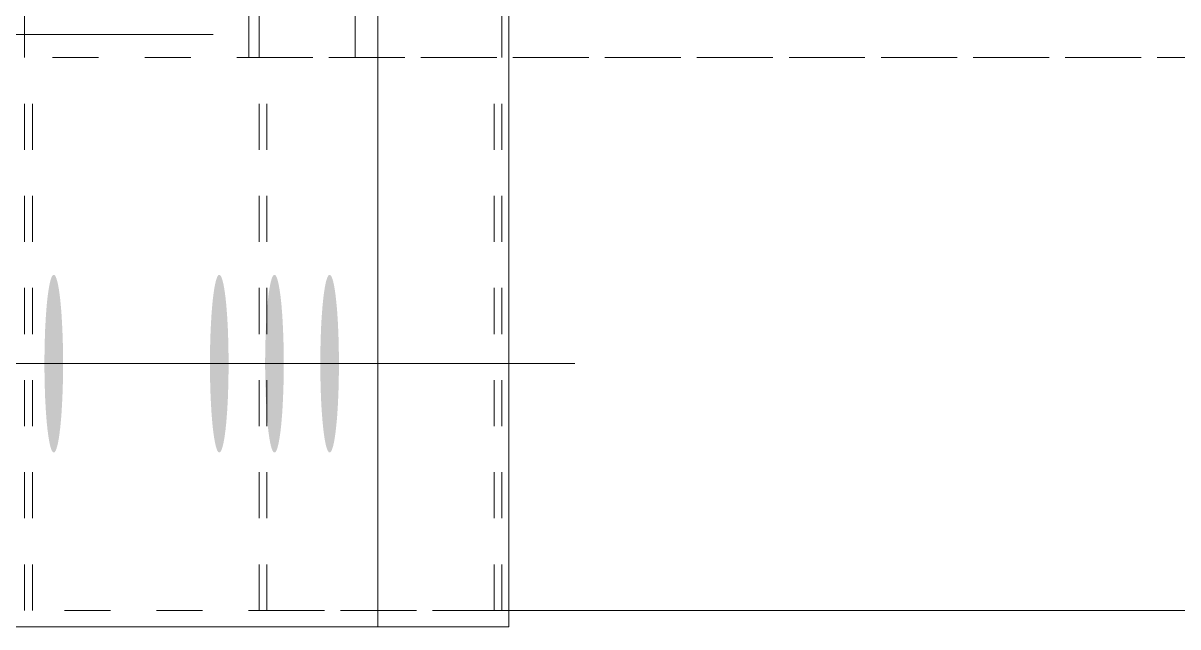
# Model space of a CAD drawing. Header units: millimetres. Extents: x 2 to 825, y 1 to 579.
# Drawn here: x 100.19 to 125.28, y 442.28 to 455.39 of the extents above; entities that cross this region are included whole.
import ezdxf

# ---------------------------------------------------------------- set-up
doc = ezdxf.new("R2010")
doc.units = ezdxf.units.MM
doc.linetypes.add('XKITLINE00', pattern=[0])
doc.linetypes.add('XKITLINE01', pattern=[4, 1, -1, 1, -1])
for name, color, linetype, lineweight in [('Bolt', 3, 'Continuous', 0), ('Dimensions', 7, 'Continuous', 0), ('Part', 2, 'Continuous', 0)]:
    doc.layers.add(name, color=color, linetype=linetype, lineweight=lineweight)

# ---------------------------------------------------------------- blocks, each defined once
blk = doc.blocks.new('*A35')
at = {"layer": 'Bolt'}
for points in [[(101.059, 447.952), (101.058, 447.904), (101.058, 447.857), (101.058, 447.81), (101.057, 447.763), (101.056, 447.716), (101.056, 447.669), (101.055, 447.623), (101.054, 447.576), (101.053, 447.53), (101.051, 447.485), (101.05, 447.439), (101.048, 447.394), (101.047, 447.349), (101.045, 447.305), (101.043, 447.261), (101.041, 447.217), (101.039, 447.174), (101.037, 447.132), (101.035, 447.09), (101.032, 447.048), (101.03, 447.007), (101.027, 446.967), (101.025, 446.927), (101.022, 446.888), (101.019, 446.85), (101.016, 446.812), (101.013, 446.775), (101.009, 446.739), (101.006, 446.704), (101.003, 446.669), (100.999, 446.635), (100.996, 446.602), (100.992, 446.57), (100.988, 446.539), (100.985, 446.508), (100.981, 446.479), (100.977, 446.45), (100.973, 446.422), (100.969, 446.395), (100.965, 446.37), (100.96, 446.345), (100.956, 446.321), (100.952, 446.298), (100.947, 446.276), (100.943, 446.255), (100.938, 446.236), (100.934, 446.217), (100.929, 446.2), (100.924, 446.183), (100.92, 446.168), (100.915, 446.153), (100.91, 446.14), (100.905, 446.128), (100.901, 446.117), (100.896, 446.107), (100.891, 446.099), (100.886, 446.091), (100.881, 446.085), (100.876, 446.08), (100.871, 446.076), (100.866, 446.073), (100.861, 446.071), (100.856, 446.07), (100.851, 446.071), (100.846, 446.073), (100.841, 446.076), (100.836, 446.08), (100.832, 446.085), (100.827, 446.091), (100.822, 446.099), (100.817, 446.107), (100.812, 446.117), (100.807, 446.128), (100.802, 446.14), (100.798, 446.153), (100.793, 446.168), (100.788, 446.183), (100.783, 446.2), (100.779, 446.217), (100.774, 446.236), (100.77, 446.255), (100.765, 446.276), (100.761, 446.298), (100.757, 446.321), (100.752, 446.345), (100.748, 446.37), (100.744, 446.395), (100.74, 446.422), (100.736, 446.45), (100.732, 446.479), (100.728, 446.508), (100.724, 446.539), (100.72, 446.57), (100.717, 446.602), (100.713, 446.635), (100.71, 446.669), (100.706, 446.704), (100.703, 446.739), (100.7, 446.775), (100.697, 446.812), (100.694, 446.85), (100.691, 446.888), (100.688, 446.927), (100.685, 446.967), (100.683, 447.007), (100.68, 447.048), (100.678, 447.09), (100.676, 447.132), (100.673, 447.174), (100.671, 447.217), (100.669, 447.261), (100.668, 447.305), (100.666, 447.349), (100.664, 447.394), (100.663, 447.439), (100.661, 447.485), (100.66, 447.53), (100.659, 447.576), (100.658, 447.623), (100.657, 447.669), (100.656, 447.716), (100.656, 447.763), (100.655, 447.81), (100.655, 447.857), (100.654, 447.904), (100.654, 447.952), (100.654, 447.999), (100.654, 448.046), (100.654, 448.094), (100.655, 448.141), (100.655, 448.188), (100.656, 448.235), (100.656, 448.282), (100.657, 448.329), (100.658, 448.375), (100.659, 448.421), (100.66, 448.467), (100.661, 448.513), (100.663, 448.559), (100.664, 448.604), (100.666, 448.649), (100.668, 448.693), (100.669, 448.737), (100.671, 448.78), (100.673, 448.823), (100.676, 448.866), (100.678, 448.908), (100.68, 448.949), (100.683, 448.99), (100.685, 449.031), (100.688, 449.07), (100.691, 449.109), (100.694, 449.148), (100.697, 449.185), (100.7, 449.222), (100.703, 449.259), (100.706, 449.294), (100.71, 449.329), (100.713, 449.363), (100.717, 449.396), (100.72, 449.428), (100.724, 449.459), (100.728, 449.49), (100.732, 449.519), (100.736, 449.548), (100.74, 449.576), (100.744, 449.602), (100.748, 449.628), (100.752, 449.653), (100.757, 449.677), (100.761, 449.7), (100.765, 449.722), (100.77, 449.742), (100.774, 449.762), (100.779, 449.781), (100.783, 449.798), (100.788, 449.815), (100.793, 449.83), (100.798, 449.844), (100.802, 449.858), (100.807, 449.87), (100.812, 449.881), (100.817, 449.89), (100.822, 449.899), (100.827, 449.907), (100.832, 449.913), (100.836, 449.918), (100.841, 449.922), (100.846, 449.925), (100.851, 449.927), (100.856, 449.927), (100.861, 449.927), (100.866, 449.925), (100.871, 449.922), (100.876, 449.918), (100.881, 449.913), (100.886, 449.907), (100.891, 449.899), (100.896, 449.89), (100.901, 449.881), (100.905, 449.87), (100.91, 449.858), (100.915, 449.844), (100.92, 449.83), (100.924, 449.815), (100.929, 449.798), (100.934, 449.781), (100.938, 449.762), (100.943, 449.742), (100.947, 449.722), (100.952, 449.7), (100.956, 449.677), (100.96, 449.653), (100.965, 449.628), (100.969, 449.602), (100.973, 449.576), (100.977, 449.548), (100.981, 449.519), (100.985, 449.49), (100.988, 449.459), (100.992, 449.428), (100.996, 449.396), (100.999, 449.363), (101.003, 449.329), (101.006, 449.294), (101.009, 449.259), (101.013, 449.222), (101.016, 449.185), (101.019, 449.148), (101.022, 449.109), (101.025, 449.07), (101.027, 449.031), (101.03, 448.99), (101.032, 448.949), (101.035, 448.908), (101.037, 448.866), (101.039, 448.823), (101.041, 448.78), (101.043, 448.737), (101.045, 448.693), (101.047, 448.649), (101.048, 448.604), (101.05, 448.559), (101.051, 448.513), (101.053, 448.467), (101.054, 448.421), (101.055, 448.375), (101.056, 448.329), (101.056, 448.282), (101.057, 448.235), (101.058, 448.188), (101.058, 448.141), (101.058, 448.094), (101.059, 448.046), (101.059, 447.999)], [(104.655, 447.952), (104.655, 447.904), (104.654, 447.857), (104.654, 447.81), (104.653, 447.763), (104.653, 447.716), (104.652, 447.669), (104.651, 447.623), (104.65, 447.576), (104.649, 447.53), (104.648, 447.485), (104.646, 447.439), (104.645, 447.394), (104.643, 447.349), (104.641, 447.305), (104.64, 447.261), (104.638, 447.217), (104.636, 447.174), (104.633, 447.132), (104.631, 447.09), (104.629, 447.048), (104.626, 447.007), (104.624, 446.967), (104.621, 446.927), (104.618, 446.888), (104.615, 446.85), (104.612, 446.812), (104.609, 446.775), (104.606, 446.739), (104.603, 446.704), (104.599, 446.669), (104.596, 446.635), (104.592, 446.602), (104.589, 446.57), (104.585, 446.539), (104.581, 446.508), (104.577, 446.479), (104.573, 446.45), (104.569, 446.422), (104.565, 446.395), (104.561, 446.37), (104.557, 446.345), (104.552, 446.321), (104.548, 446.298), (104.544, 446.276), (104.539, 446.255), (104.535, 446.236), (104.53, 446.217), (104.526, 446.2), (104.521, 446.183), (104.516, 446.168), (104.511, 446.153), (104.507, 446.14), (104.502, 446.128), (104.497, 446.117), (104.492, 446.107), (104.487, 446.099), (104.482, 446.091), (104.477, 446.085), (104.473, 446.08), (104.468, 446.076), (104.463, 446.073), (104.458, 446.071), (104.453, 446.07), (104.448, 446.071), (104.443, 446.073), (104.438, 446.076), (104.433, 446.08), (104.428, 446.085), (104.423, 446.091), (104.418, 446.099), (104.413, 446.107), (104.408, 446.117), (104.404, 446.128), (104.399, 446.14), (104.394, 446.153), (104.389, 446.168), (104.385, 446.183), (104.38, 446.2), (104.375, 446.217), (104.371, 446.236), (104.366, 446.255), (104.362, 446.276), (104.357, 446.298), (104.353, 446.321), (104.349, 446.345), (104.344, 446.37), (104.34, 446.395), (104.336, 446.422), (104.332, 446.45), (104.328, 446.479), (104.324, 446.508), (104.321, 446.539), (104.317, 446.57), (104.313, 446.602), (104.31, 446.635), (104.306, 446.669), (104.303, 446.704), (104.3, 446.739), (104.296, 446.775), (104.293, 446.812), (104.29, 446.85), (104.287, 446.888), (104.284, 446.927), (104.282, 446.967), (104.279, 447.007), (104.277, 447.048), (104.274, 447.09), (104.272, 447.132), (104.27, 447.174), (104.268, 447.217), (104.266, 447.261), (104.264, 447.305), (104.262, 447.349), (104.261, 447.394), (104.259, 447.439), (104.258, 447.485), (104.256, 447.53), (104.255, 447.576), (104.254, 447.623), (104.253, 447.669), (104.253, 447.716), (104.252, 447.763), (104.251, 447.81), (104.251, 447.857), (104.251, 447.904), (104.25, 447.952), (104.25, 447.999), (104.25, 448.046), (104.251, 448.094), (104.251, 448.141), (104.251, 448.188), (104.252, 448.235), (104.253, 448.282), (104.253, 448.329), (104.254, 448.375), (104.255, 448.421), (104.256, 448.467), (104.258, 448.513), (104.259, 448.559), (104.261, 448.604), (104.262, 448.649), (104.264, 448.693), (104.266, 448.737), (104.268, 448.78), (104.27, 448.823), (104.272, 448.866), (104.274, 448.908), (104.277, 448.949), (104.279, 448.99), (104.282, 449.031), (104.284, 449.07), (104.287, 449.109), (104.29, 449.148), (104.293, 449.185), (104.296, 449.222), (104.3, 449.259), (104.303, 449.294), (104.306, 449.329), (104.31, 449.363), (104.313, 449.396), (104.317, 449.428), (104.321, 449.459), (104.324, 449.49), (104.328, 449.519), (104.332, 449.548), (104.336, 449.576), (104.34, 449.602), (104.344, 449.628), (104.349, 449.653), (104.353, 449.677), (104.357, 449.7), (104.362, 449.722), (104.366, 449.742), (104.371, 449.762), (104.375, 449.781), (104.38, 449.798), (104.385, 449.815), (104.389, 449.83), (104.394, 449.844), (104.399, 449.858), (104.404, 449.87), (104.408, 449.881), (104.413, 449.89), (104.418, 449.899), (104.423, 449.907), (104.428, 449.913), (104.433, 449.918), (104.438, 449.922), (104.443, 449.925), (104.448, 449.927), (104.453, 449.927), (104.458, 449.927), (104.463, 449.925), (104.468, 449.922), (104.473, 449.918), (104.477, 449.913), (104.482, 449.907), (104.487, 449.899), (104.492, 449.89), (104.497, 449.881), (104.502, 449.87), (104.507, 449.858), (104.511, 449.844), (104.516, 449.83), (104.521, 449.815), (104.526, 449.798), (104.53, 449.781), (104.535, 449.762), (104.539, 449.742), (104.544, 449.722), (104.548, 449.7), (104.552, 449.677), (104.557, 449.653), (104.561, 449.628), (104.565, 449.602), (104.569, 449.576), (104.573, 449.548), (104.577, 449.519), (104.581, 449.49), (104.585, 449.459), (104.589, 449.428), (104.592, 449.396), (104.596, 449.363), (104.599, 449.329), (104.603, 449.294), (104.606, 449.259), (104.609, 449.222), (104.612, 449.185), (104.615, 449.148), (104.618, 449.109), (104.621, 449.07), (104.624, 449.031), (104.626, 448.99), (104.629, 448.949), (104.631, 448.908), (104.633, 448.866), (104.636, 448.823), (104.638, 448.78), (104.64, 448.737), (104.641, 448.693), (104.643, 448.649), (104.645, 448.604), (104.646, 448.559), (104.648, 448.513), (104.649, 448.467), (104.65, 448.421), (104.651, 448.375), (104.652, 448.329), (104.653, 448.282), (104.653, 448.235), (104.654, 448.188), (104.654, 448.141), (104.655, 448.094), (104.655, 448.046), (104.655, 447.999)], [(105.854, 447.952), (105.854, 447.904), (105.853, 447.857), (105.853, 447.81), (105.852, 447.763), (105.852, 447.716), (105.851, 447.669), (105.85, 447.623), (105.849, 447.576), (105.848, 447.53), (105.846, 447.485), (105.845, 447.439), (105.844, 447.394), (105.842, 447.349), (105.84, 447.305), (105.838, 447.261), (105.836, 447.217), (105.834, 447.174), (105.832, 447.132), (105.83, 447.09), (105.828, 447.048), (105.825, 447.007), (105.822, 446.967), (105.82, 446.927), (105.817, 446.888), (105.814, 446.85), (105.811, 446.812), (105.808, 446.775), (105.805, 446.739), (105.801, 446.704), (105.798, 446.669), (105.795, 446.635), (105.791, 446.602), (105.787, 446.57), (105.784, 446.539), (105.78, 446.508), (105.776, 446.479), (105.772, 446.45), (105.768, 446.422), (105.764, 446.395), (105.76, 446.37), (105.755, 446.345), (105.751, 446.321), (105.747, 446.298), (105.742, 446.276), (105.738, 446.255), (105.733, 446.236), (105.729, 446.217), (105.724, 446.2), (105.72, 446.183), (105.715, 446.168), (105.71, 446.153), (105.705, 446.14), (105.701, 446.128), (105.696, 446.117), (105.691, 446.107), (105.686, 446.099), (105.681, 446.091), (105.676, 446.085), (105.671, 446.08), (105.666, 446.076), (105.661, 446.073), (105.656, 446.071), (105.651, 446.07), (105.647, 446.071), (105.642, 446.073), (105.637, 446.076), (105.632, 446.08), (105.627, 446.085), (105.622, 446.091), (105.617, 446.099), (105.612, 446.107), (105.607, 446.117), (105.602, 446.128), (105.598, 446.14), (105.593, 446.153), (105.588, 446.168), (105.583, 446.183), (105.579, 446.2), (105.574, 446.217), (105.57, 446.236), (105.565, 446.255), (105.561, 446.276), (105.556, 446.298), (105.552, 446.321), (105.547, 446.345), (105.543, 446.37), (105.539, 446.395), (105.535, 446.422), (105.531, 446.45), (105.527, 446.479), (105.523, 446.508), (105.519, 446.539), (105.516, 446.57), (105.512, 446.602), (105.508, 446.635), (105.505, 446.669), (105.502, 446.704), (105.498, 446.739), (105.495, 446.775), (105.492, 446.812), (105.489, 446.85), (105.486, 446.888), (105.483, 446.927), (105.481, 446.967), (105.478, 447.007), (105.475, 447.048), (105.473, 447.09), (105.471, 447.132), (105.469, 447.174), (105.467, 447.217), (105.465, 447.261), (105.463, 447.305), (105.461, 447.349), (105.459, 447.394), (105.458, 447.439), (105.457, 447.485), (105.455, 447.53), (105.454, 447.576), (105.453, 447.623), (105.452, 447.669), (105.451, 447.716), (105.451, 447.763), (105.45, 447.81), (105.45, 447.857), (105.449, 447.904), (105.449, 447.952), (105.449, 447.999), (105.449, 448.046), (105.449, 448.094), (105.45, 448.141), (105.45, 448.188), (105.451, 448.235), (105.451, 448.282), (105.452, 448.329), (105.453, 448.375), (105.454, 448.421), (105.455, 448.467), (105.457, 448.513), (105.458, 448.559), (105.459, 448.604), (105.461, 448.649), (105.463, 448.693), (105.465, 448.737), (105.467, 448.78), (105.469, 448.823), (105.471, 448.866), (105.473, 448.908), (105.475, 448.949), (105.478, 448.99), (105.481, 449.031), (105.483, 449.07), (105.486, 449.109), (105.489, 449.148), (105.492, 449.185), (105.495, 449.222), (105.498, 449.259), (105.502, 449.294), (105.505, 449.329), (105.508, 449.363), (105.512, 449.396), (105.516, 449.428), (105.519, 449.459), (105.523, 449.49), (105.527, 449.519), (105.531, 449.548), (105.535, 449.576), (105.539, 449.602), (105.543, 449.628), (105.547, 449.653), (105.552, 449.677), (105.556, 449.7), (105.561, 449.722), (105.565, 449.742), (105.57, 449.762), (105.574, 449.781), (105.579, 449.798), (105.583, 449.815), (105.588, 449.83), (105.593, 449.844), (105.598, 449.858), (105.602, 449.87), (105.607, 449.881), (105.612, 449.89), (105.617, 449.899), (105.622, 449.907), (105.627, 449.913), (105.632, 449.918), (105.637, 449.922), (105.642, 449.925), (105.647, 449.927), (105.651, 449.927), (105.656, 449.927), (105.661, 449.925), (105.666, 449.922), (105.671, 449.918), (105.676, 449.913), (105.681, 449.907), (105.686, 449.899), (105.691, 449.89), (105.696, 449.881), (105.701, 449.87), (105.705, 449.858), (105.71, 449.844), (105.715, 449.83), (105.72, 449.815), (105.724, 449.798), (105.729, 449.781), (105.733, 449.762), (105.738, 449.742), (105.742, 449.722), (105.747, 449.7), (105.751, 449.677), (105.755, 449.653), (105.76, 449.628), (105.764, 449.602), (105.768, 449.576), (105.772, 449.548), (105.776, 449.519), (105.78, 449.49), (105.784, 449.459), (105.787, 449.428), (105.791, 449.396), (105.795, 449.363), (105.798, 449.329), (105.801, 449.294), (105.805, 449.259), (105.808, 449.222), (105.811, 449.185), (105.814, 449.148), (105.817, 449.109), (105.82, 449.07), (105.822, 449.031), (105.825, 448.99), (105.828, 448.949), (105.83, 448.908), (105.832, 448.866), (105.834, 448.823), (105.836, 448.78), (105.838, 448.737), (105.84, 448.693), (105.842, 448.649), (105.844, 448.604), (105.845, 448.559), (105.846, 448.513), (105.848, 448.467), (105.849, 448.421), (105.85, 448.375), (105.851, 448.329), (105.852, 448.282), (105.852, 448.235), (105.853, 448.188), (105.853, 448.141), (105.854, 448.094), (105.854, 448.046), (105.854, 447.999)], [(107.053, 447.952), (107.052, 447.904), (107.052, 447.857), (107.052, 447.81), (107.051, 447.763), (107.05, 447.716), (107.05, 447.669), (107.049, 447.623), (107.048, 447.576), (107.047, 447.53), (107.045, 447.485), (107.044, 447.439), (107.042, 447.394), (107.041, 447.349), (107.039, 447.305), (107.037, 447.261), (107.035, 447.217), (107.033, 447.174), (107.031, 447.132), (107.029, 447.09), (107.026, 447.048), (107.024, 447.007), (107.021, 446.967), (107.018, 446.927), (107.016, 446.888), (107.013, 446.85), (107.01, 446.812), (107.007, 446.775), (107.003, 446.739), (107, 446.704), (106.997, 446.669), (106.993, 446.635), (106.99, 446.602), (106.986, 446.57), (106.982, 446.539), (106.979, 446.508), (106.975, 446.479), (106.971, 446.45), (106.967, 446.422), (106.963, 446.395), (106.959, 446.37), (106.954, 446.345), (106.95, 446.321), (106.946, 446.298), (106.941, 446.276), (106.937, 446.255), (106.932, 446.236), (106.928, 446.217), (106.923, 446.2), (106.918, 446.183), (106.914, 446.168), (106.909, 446.153), (106.904, 446.14), (106.899, 446.128), (106.895, 446.117), (106.89, 446.107), (106.885, 446.099), (106.88, 446.091), (106.875, 446.085), (106.87, 446.08), (106.865, 446.076), (106.86, 446.073), (106.855, 446.071), (106.85, 446.07), (106.845, 446.071), (106.84, 446.073), (106.835, 446.076), (106.83, 446.08), (106.826, 446.085), (106.821, 446.091), (106.816, 446.099), (106.811, 446.107), (106.806, 446.117), (106.801, 446.128), (106.796, 446.14), (106.792, 446.153), (106.787, 446.168), (106.782, 446.183), (106.777, 446.2), (106.773, 446.217), (106.768, 446.236), (106.764, 446.255), (106.759, 446.276), (106.755, 446.298), (106.751, 446.321), (106.746, 446.345), (106.742, 446.37), (106.738, 446.395), (106.734, 446.422), (106.73, 446.45), (106.726, 446.479), (106.722, 446.508), (106.718, 446.539), (106.714, 446.57), (106.711, 446.602), (106.707, 446.635), (106.704, 446.669), (106.7, 446.704), (106.697, 446.739), (106.694, 446.775), (106.691, 446.812), (106.688, 446.85), (106.685, 446.888), (106.682, 446.927), (106.679, 446.967), (106.677, 447.007), (106.674, 447.048), (106.672, 447.09), (106.67, 447.132), (106.667, 447.174), (106.665, 447.217), (106.663, 447.261), (106.662, 447.305), (106.66, 447.349), (106.658, 447.394), (106.657, 447.439), (106.655, 447.485), (106.654, 447.53), (106.653, 447.576), (106.652, 447.623), (106.651, 447.669), (106.65, 447.716), (106.65, 447.763), (106.649, 447.81), (106.649, 447.857), (106.648, 447.904), (106.648, 447.952), (106.648, 447.999), (106.648, 448.046), (106.648, 448.094), (106.649, 448.141), (106.649, 448.188), (106.65, 448.235), (106.65, 448.282), (106.651, 448.329), (106.652, 448.375), (106.653, 448.421), (106.654, 448.467), (106.655, 448.513), (106.657, 448.559), (106.658, 448.604), (106.66, 448.649), (106.662, 448.693), (106.663, 448.737), (106.665, 448.78), (106.667, 448.823), (106.67, 448.866), (106.672, 448.908), (106.674, 448.949), (106.677, 448.99), (106.679, 449.031), (106.682, 449.07), (106.685, 449.109), (106.688, 449.148), (106.691, 449.185), (106.694, 449.222), (106.697, 449.259), (106.7, 449.294), (106.704, 449.329), (106.707, 449.363), (106.711, 449.396), (106.714, 449.428), (106.718, 449.459), (106.722, 449.49), (106.726, 449.519), (106.73, 449.548), (106.734, 449.576), (106.738, 449.602), (106.742, 449.628), (106.746, 449.653), (106.751, 449.677), (106.755, 449.7), (106.759, 449.722), (106.764, 449.742), (106.768, 449.762), (106.773, 449.781), (106.777, 449.798), (106.782, 449.815), (106.787, 449.83), (106.792, 449.844), (106.796, 449.858), (106.801, 449.87), (106.806, 449.881), (106.811, 449.89), (106.816, 449.899), (106.821, 449.907), (106.826, 449.913), (106.83, 449.918), (106.835, 449.922), (106.84, 449.925), (106.845, 449.927), (106.85, 449.927), (106.855, 449.927), (106.86, 449.925), (106.865, 449.922), (106.87, 449.918), (106.875, 449.913), (106.88, 449.907), (106.885, 449.899), (106.89, 449.89), (106.895, 449.881), (106.899, 449.87), (106.904, 449.858), (106.909, 449.844), (106.914, 449.83), (106.918, 449.815), (106.923, 449.798), (106.928, 449.781), (106.932, 449.762), (106.937, 449.742), (106.941, 449.722), (106.946, 449.7), (106.95, 449.677), (106.954, 449.653), (106.959, 449.628), (106.963, 449.602), (106.967, 449.576), (106.971, 449.548), (106.975, 449.519), (106.979, 449.49), (106.982, 449.459), (106.986, 449.428), (106.99, 449.396), (106.993, 449.363), (106.997, 449.329), (107, 449.294), (107.003, 449.259), (107.007, 449.222), (107.01, 449.185), (107.013, 449.148), (107.016, 449.109), (107.018, 449.07), (107.021, 449.031), (107.024, 448.99), (107.026, 448.949), (107.029, 448.908), (107.031, 448.866), (107.033, 448.823), (107.035, 448.78), (107.037, 448.737), (107.039, 448.693), (107.041, 448.649), (107.042, 448.604), (107.044, 448.559), (107.045, 448.513), (107.047, 448.467), (107.048, 448.421), (107.049, 448.375), (107.05, 448.329), (107.05, 448.282), (107.051, 448.235), (107.052, 448.188), (107.052, 448.141), (107.052, 448.094), (107.053, 448.046), (107.053, 447.999)]]:
    blk.add_hatch(color=3, dxfattribs=at).paths.add_polyline_path(points, flags=17)
at = {"layer": 'Bolt', "color": 3, "linetype": 'XKITLINE00', "lineweight": 0}
for p, q in [((93.841, 447.999), (103.786, 447.999)), ((95.04, 447.999), (104.985, 447.999)), ((96.239, 447.999), (106.184, 447.999)), ((99.835, 447.999), (109.78, 447.999)), ((101.034, 447.999), (110.979, 447.999)), ((102.233, 447.999), (112.178, 447.999))]:
    blk.add_line(p, q, dxfattribs=at)
blk = doc.blocks.new('*A36')
at = {"layer": 'Part', "color": 7, "linetype": 'XKITLINE01', "lineweight": 0}
for p, q in [((105.317, 442.642), (105.317, 467.642)), ((110.591, 442.642), (110.591, 467.642)), ((105.483, 442.642), (105.483, 454.642)), ((105.483, 454.642), (613.696, 454.642)), ((110.425, 442.642), (110.425, 454.642)), ((110.741, 442.642), (105.317, 442.642))]:
    blk.add_line(p, q, dxfattribs=at)
at = {"layer": 'Part', "color": 2, "linetype": 'XKITLINE00', "lineweight": 0}
blk.add_line((613.696, 442.642), (110.741, 442.642), dxfattribs=at)
blk = doc.blocks.new('*A48')
at = {"layer": 'Part', "color": 2, "linetype": 'XKITLINE00', "lineweight": 0}
for p, q in [((107.899, 442.285), (107.899, 467.999)), ((110.741, 442.285), (110.741, 467.999)), ((110.741, 442.285), (97.11, 442.285))]:
    blk.add_line(p, q, dxfattribs=at)
blk = doc.blocks.new('*A49')
at = {"layer": 'Part', "color": 7, "linetype": 'XKITLINE01', "lineweight": 0}
for p, q in [((100.222, 442.642), (100.222, 467.642)), ((105.098, 455.642), (105.098, 454.642)), ((107.403, 454.642), (107.403, 455.642)), ((381.832, 454.642), (100.393, 454.642)), ((100.393, 442.642), (100.393, 454.642)), ((382.089, 442.642), (100.222, 442.642))]:
    blk.add_line(p, q, dxfattribs=at)
blk = doc.blocks.new('*A124')
at = {"layer": 'Dimensions', "color": 7, "linetype": 'XKITLINE00', "lineweight": 0}
blk.add_line((104.317, 455.142), (78.467, 455.142), dxfattribs=at)
blk = doc.blocks.new('*A125')
at = {"layer": 'Dimensions', "color": 7, "linetype": 'XKITLINE00', "lineweight": 0}
blk.add_line((104.317, 455.142), (78.467, 455.142), dxfattribs=at)

msp = doc.modelspace()

# ---------------------------------------------------------------- block references
at = {"lineweight": 0}
for name in ['*A48', '*A49', '*A35', '*A125', '*A124']:
    msp.add_blockref(name, (0, 0), dxfattribs=at)
at = {"layer": 'Part', "lineweight": 0}
msp.add_blockref('*A36', (0, 0), dxfattribs=at)

doc.saveas('drawing.dxf')
